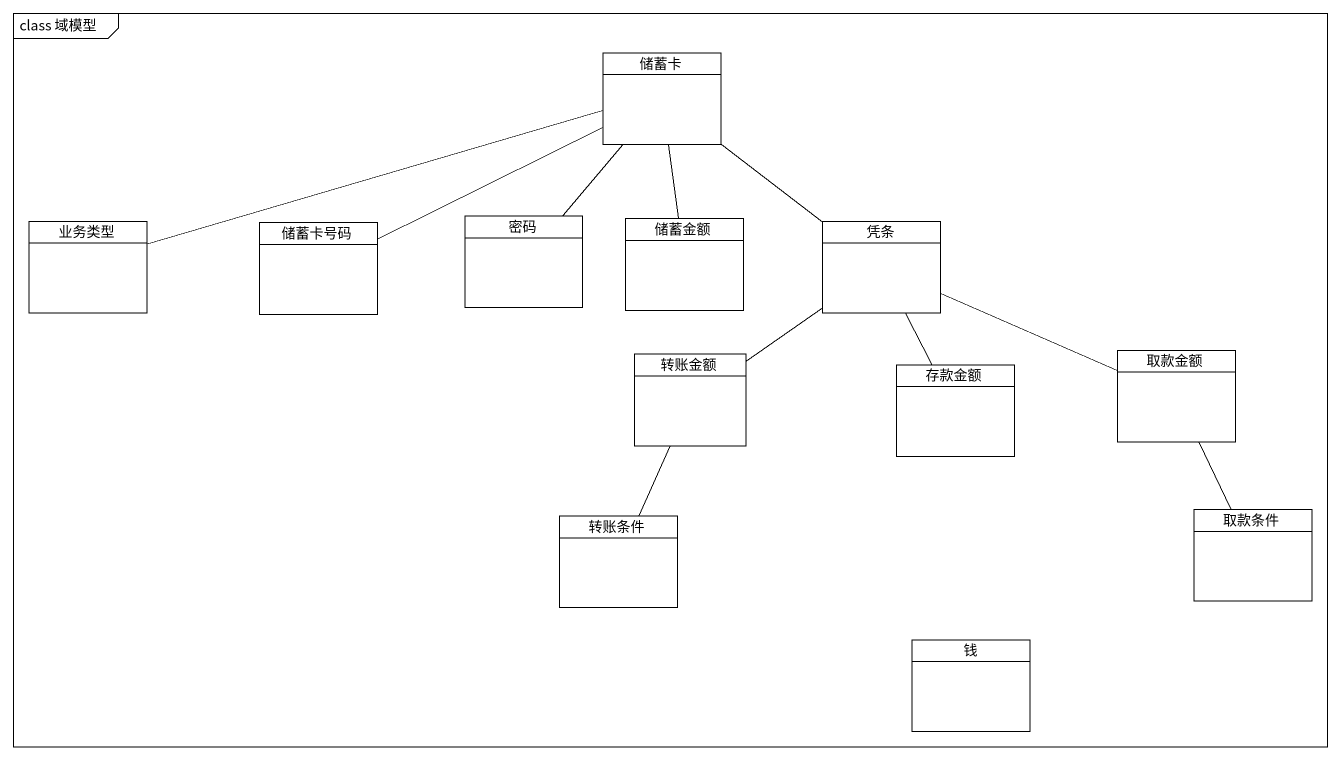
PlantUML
@startuml
mainframe class 域模型
hide circle
hide empty members
class 储蓄卡
class 业务类型
class 储蓄卡号码
class 密码
class 储蓄金额
class 凭条
class 转账金额
class 存款金额
class 取款金额
class 取款条件
class 转账条件
class 钱
储蓄卡 -left- 业务类型
储蓄卡 -left- 储蓄卡号码
储蓄卡 -- 密码
储蓄卡 -- 储蓄金额
储蓄卡 -- 凭条
凭条 -- 转账金额
凭条 -- 存款金额
凭条 -right- 取款金额
转账金额 -- 转账条件
取款金额 -- 取款条件
@enduml
